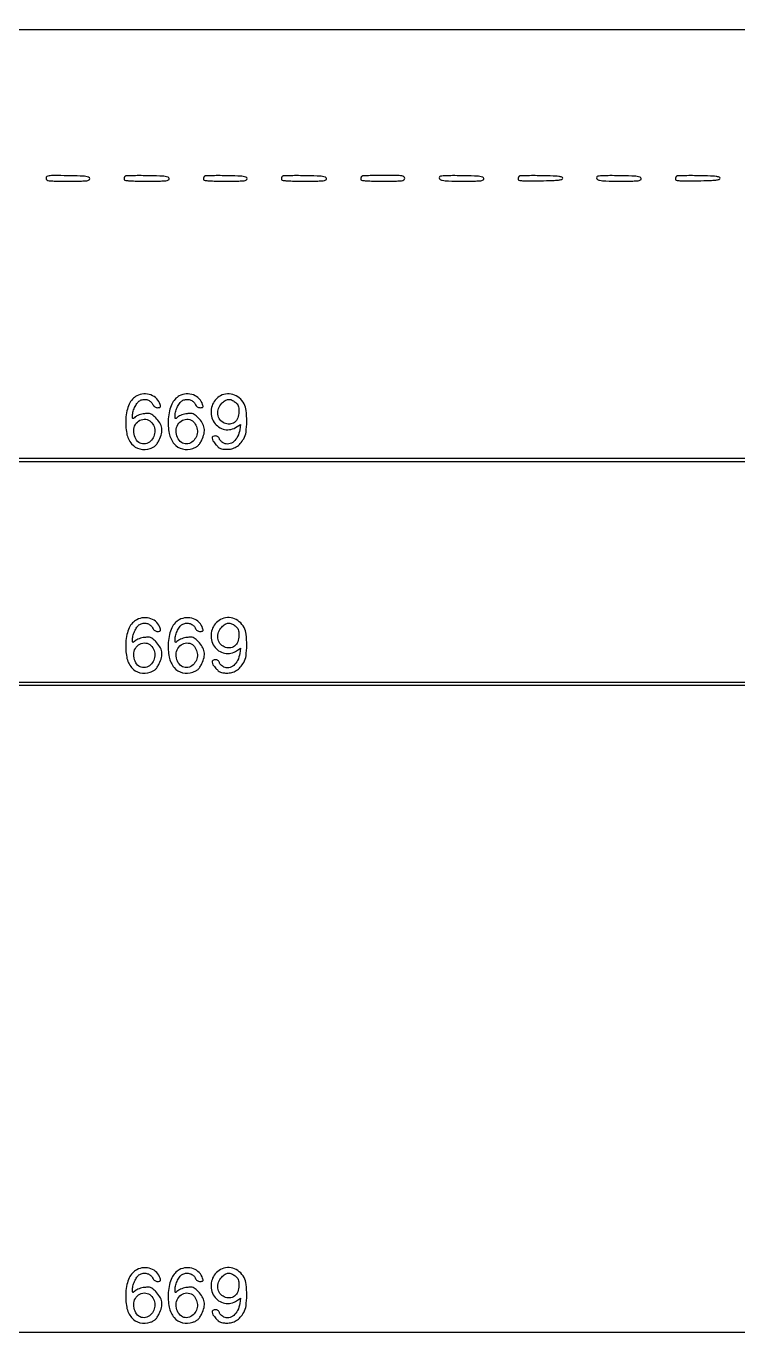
# Model space of a CAD drawing. Extents: x 0 to 836, y 5 to 589.
# Drawn here: x 445.5 to 488, y 430.3 to 508.4 of the extents above; entities that cross this region are included whole.
import ezdxf

# ---------------------------------------------------------------- set-up
doc = ezdxf.new("R2010")
doc.units = 0
doc.header["$MEASUREMENT"] = 0

msp = doc.modelspace()

# ---------------------------------------------------------------- linework, layer by layer
for points in [[(201.712326, 537.783562, -0.000001), (217.055896, 537.76491, -0.426088)], [(546.939, 229.3929, -0.000106), (546.943559, 250.949215, -0.000176), (546.957638, 269.095817, -0.000001), (546.976289, 285.583213, -0.415883)], [(836.0595, 588.6891), (420.497259, 588.710259, 0.000013), (261.145696, 588.714318, 0.000021), (126.989856, 588.708632), (4.934769, 588.698274, 0.19889), (4.878609, 588.675009, 0.198853), (4.855343, 588.618859), (4.83877, 516.273901, 0.000036), (4.826254, 436.744061, 0.000021), (4.8222, 342.282364), (4.8222, 95.946129), (4.469225, 95.920114, 0.031904), (4.160456, 95.877435, 0.315999), (4.075312, 95.787407, 0.415411), (4.137995, 95.703578, 0.035338), (4.43445, 95.6826), (4.8222, 95.6826), (4.8222, 50.2101), (4.8222, 4.7376), (420.462, 4.7376), (836.1018, 4.7376)], [(604.852986, 529.408162, -0.000002), (620.423836, 529.389509, -0.550615)], [(238.738155, 529.614638, -0.000002), (224.300981, 529.63329, -0.415836)], [(308.18842, 529.408162, -0.000002), (322.638019, 529.38951, -0.415836)], [(531.796111, 538.074638, -0.000002), (517.6951, 538.093291, -0.426056)], [(413.368417, 538.074638, -0.000002), (399.676779, 538.093291, -0.415815)], [(77.850638, 481.579418, -0.000002), (77.869294, 494.031443, -0.550517)], [(336.166934, 548.220763, -0.000002), (326.827688, 548.233536, -0.413812)], [(77.644162, 421.684687, -0.000002), (77.625507, 409.236574, -0.415775)], [(689.941022, 529.408162, -0.000003), (701.809045, 529.389505, -0.550493)], [(333.609652, 529.614638, -0.000003), (323.198363, 529.633296, -0.415688)], [(383.716206, 529.408162, -0.000003), (394.123716, 529.389504, -0.425916)], [(835.429914, 203.53197, -0.00002), (835.42504, 321.569549)], [(381.27946, 547.935135, -0.000004), (390.656104, 547.916048, -0.413615)], [(604.231838, 387.151416, -0.000003), (604.250494, 398.693431, -0.41574)]]:
    msp.add_lwpolyline(points, format="xyb")
for points in [[(411.774424, 508.1922), (462.859712, 508.1922), (513.945, 508.1922)], [(493.0488, 482.5584), (458.8281, 482.5584), (424.6074, 482.5584)], [(424.6074, 482.3892), (458.8281, 482.3892), (493.0488, 482.3892)], [(493.0488, 469.1916), (458.8281, 469.1916), (424.6074, 469.1916)], [(424.6074, 469.0224), (458.8281, 469.0224), (493.0488, 469.0224)], [(510.6456, 430.3602), (467.6265, 430.3602), (424.6074, 430.3602)]]:
    msp.add_lwpolyline(points)
for points in [[(446.688, 499.311403, 0.246211), (446.738442, 499.215176, 0.119511), (446.871721, 499.163902, 0.030265), (447.167572, 499.143497, 0.002087), (448.005503, 499.14, 0.002314), (448.799875, 499.143677, 0.026279), (449.113273, 499.16307, 0.092921), (449.255655, 499.207061, 0.330137), (449.294586, 499.28805, 0.252541), (449.227658, 499.370074, 0.065668), (449.057429, 499.415453, 0.025016), (448.728194, 499.441633, 0.002804), (447.977083, 499.459453, 0.002061), (447.151917, 499.471, 0.031064), (446.865332, 499.456015, 0.126764), (446.7372, 499.406828, 0.24262)], [(451.399516, 499.424116, 0.07583), (451.377073, 499.393593, 0.038397), (451.358189, 499.349654, 0.037021), (451.345312, 499.300282, 0.045312), (451.341, 499.2528, 0.360635), (451.390049, 499.193641, 0.025897), (451.617113, 499.162904, 0.017431), (451.999409, 499.144576, 0.003262), (452.700803, 499.14, 0.002229), (453.52179, 499.143659, 0.025463), (453.844842, 499.163011, 0.089261), (453.992218, 499.206796, 0.335169), (454.032186, 499.28805, 0.25126), (453.965676, 499.369964, 0.066494), (453.797367, 499.415404, 0.02531), (453.471864, 499.441595, 0.002851), (452.730899, 499.459366, 0.004374), (452.238794, 499.464056, 0.006813), (451.814748, 499.458609, 0.00254), (451.45242, 499.447174, 0.18941)], [(456.137168, 499.424168, 0.075779), (456.114705, 499.393625, 0.038403), (456.095804, 499.349669, 0.03703), (456.082916, 499.300286, 0.045349), (456.0786, 499.2528, 0.358453), (456.127083, 499.193861, 0.027169), (456.346782, 499.162961, 0.017967), (456.717644, 499.144596, 0.003387), (457.396103, 499.14, 0.002314), (458.190473, 499.143677, 0.026279), (458.503873, 499.163071, 0.092918), (458.646258, 499.207061, 0.330132), (458.685191, 499.28805, 0.247809), (458.619791, 499.36968, 0.068663), (458.456437, 499.415313, 0.026106), (458.140634, 499.441613, 0.002986), (457.426256, 499.459418, 0.004531), (456.950385, 499.464123, 0.007041), (456.539998, 499.458683, 0.002706), (456.189935, 499.447214, 0.189013)], [(460.790116, 499.424116, 0.07583), (460.767673, 499.393593, 0.038397), (460.748789, 499.349654, 0.037021), (460.735912, 499.300282, 0.045312), (460.7316, 499.2528, 0.360635), (460.780649, 499.193641, 0.025897), (461.007713, 499.162904, 0.017431), (461.390009, 499.144576, 0.003262), (462.091403, 499.14, 0.002229), (462.91239, 499.143659, 0.025463), (463.235442, 499.163011, 0.089261), (463.382818, 499.206796, 0.335169), (463.422786, 499.28805, 0.25126), (463.356276, 499.369964, 0.066494), (463.187967, 499.415404, 0.02531), (462.862464, 499.441595, 0.002851), (462.121499, 499.459366, 0.004374), (461.629394, 499.464056, 0.006813), (461.205348, 499.458609, 0.00254), (460.84302, 499.447174, 0.18941)], [(465.5256, 499.422, 0.077955), (465.503962, 499.392311, 0.038133), (465.485767, 499.349032, 0.036641), (465.473358, 499.300126, 0.043841), (465.4692, 499.2528, 0.35812), (465.517598, 499.193894, 0.027363), (465.736219, 499.162969, 0.018048), (466.105404, 499.144599, 0.003406), (466.7805, 499.14, 0.00213), (467.609826, 499.143532, 0.02996), (467.906737, 499.163879, 0.116079), (468.041231, 499.214418, 0.250083), (468.0918, 499.3092, 0.243639), (468.042859, 499.403675, 0.120793), (467.913787, 499.454398, 0.031262), (467.628583, 499.474831, 0.002254), (466.8369, 499.4784, 0.004201), (466.351833, 499.474325, 0.006546), (465.934059, 499.461833, 0.002389), (465.576685, 499.44475, 0.185292)], [(470.165841, 499.395969, 0.335536), (470.1776, 499.271086, 0.162372), (470.326073, 499.188521, 0.041067), (470.70872, 499.14878, 0.00535), (471.529296, 499.14, 0.002325), (472.320526, 499.143679, 0.026378), (472.632785, 499.163078, 0.093365), (472.77458, 499.207092, 0.329527), (472.813386, 499.28805, 0.252044), (472.746621, 499.370031, 0.065989), (472.577142, 499.415434, 0.02513), (472.249365, 499.441618, 0.002822), (471.502217, 499.459419, 0.00498), (470.954868, 499.463917, 0.011426), (470.542777, 499.453781, 0.007288), (470.228764, 499.434281, 0.239589)], [(474.918316, 499.424116, 0.076915), (474.89587, 499.393451, 0.038267), (474.876989, 499.349023, 0.03683), (474.864113, 499.298956, 0.044554), (474.8598, 499.250652, 0.359227), (474.909273, 499.190677, 0.030669), (475.121828, 499.16289, 0.018402), (475.4904, 499.151138, 0.00314), (476.19225, 499.159002, 0.003018), (476.920092, 499.176123, 0.020677), (477.277592, 499.201513, 0.04193), (477.472802, 499.240284, 0.334423), (477.5247, 499.3092, 0.330168), (477.473889, 499.37776, 0.044496), (477.28735, 499.416792, 0.021579), (476.944654, 499.442261, 0.003193), (476.250766, 499.459366, 0.00437), (475.758252, 499.464056, 0.006808), (475.333861, 499.458609, 0.002536), (474.971224, 499.447174, 0.189419)], [(479.556441, 499.395969, 0.335536), (479.5682, 499.271086, 0.162372), (479.716673, 499.188521, 0.041067), (480.09932, 499.14878, 0.00535), (480.919896, 499.14, 0.002325), (481.711126, 499.143679, 0.026378), (482.023385, 499.163078, 0.093365), (482.16518, 499.207092, 0.329527), (482.203986, 499.28805, 0.252044), (482.137221, 499.370031, 0.065989), (481.967742, 499.415434, 0.02513), (481.639965, 499.441618, 0.002822), (480.892817, 499.459419, 0.00498), (480.345468, 499.463917, 0.011426), (479.933377, 499.453781, 0.007288), (479.619364, 499.434281, 0.239589)], [(484.308916, 499.424116, 0.076915), (484.28647, 499.393451, 0.038267), (484.267589, 499.349023, 0.03683), (484.254713, 499.298956, 0.044554), (484.2504, 499.250652, 0.359227), (484.299873, 499.190677, 0.030669), (484.512428, 499.16289, 0.018402), (484.881, 499.151138, 0.00314), (485.58285, 499.159002, 0.003018), (486.310692, 499.176123, 0.020677), (486.668192, 499.201513, 0.04193), (486.863402, 499.240284, 0.334423), (486.9153, 499.3092, 0.330168), (486.864489, 499.37776, 0.044496), (486.67795, 499.416792, 0.021579), (486.335254, 499.442261, 0.003193), (485.641366, 499.459366, 0.00437), (485.148852, 499.464056, 0.006808), (484.724461, 499.458609, 0.002536), (484.361824, 499.447174, 0.189419)], [(452.1024, 486.30638, 0.091039), (451.845011, 486.107804, 0.071413), (451.648653, 485.814228, 0.058997), (451.515436, 485.424125, 0.035155), (451.446422, 484.937694, 0.065252), (451.498303, 484.069157, 0.12543), (451.793169, 483.442071, 0.165394), (452.286275, 483.137106, 0.137042), (452.9061, 483.165841, 0.03902), (453.087483, 483.241827, 0.072123), (453.217393, 483.334319, 0.063137), (453.326356, 483.468519, 0.023863), (453.444142, 483.680007, 0.05808), (453.577109, 484.050693, 0.096714), (453.588861, 484.381095, 0.097528), (453.475598, 484.689732, 0.059881), (453.235543, 484.995377, 0.02073), (453.055754, 485.160845, 0.087428), (452.929646, 485.23441, 0.092225), (452.789401, 485.258446, 0.024517), (452.561982, 485.24405, 0.029908), (452.40363, 485.216535, 0.026782), (452.243608, 485.169586, 0.027747), (452.104444, 485.111662, 0.071538), (452.014367, 485.050993, -0.010472), (451.906248, 484.95719, -0.297784), (451.87118, 484.953145, -0.274003), (451.851378, 484.98391, -0.009257), (451.8486, 485.133953, -0.072542), (451.88651, 485.393876, -0.047148), (452.000388, 485.675802, -0.048132), (452.156289, 485.91674, -0.118747), (452.321058, 486.045655, -0.094816), (452.528895, 486.096177, -0.089828), (452.744954, 486.067978, -0.093742), (452.92991, 485.967919, -0.11562), (453.049457, 485.813166, 0.05591), (453.103784, 485.722376, 0.077484), (453.172089, 485.656775, 0.081855), (453.254013, 485.617484, 0.071083), (453.348381, 485.604, 0.033646), (453.456015, 485.611251, 0.197222), (453.504093, 485.639033, 0.203472), (453.51794, 485.691959, 0.035991), (453.495311, 485.79435, 0.122665), (453.292365, 486.137907, 0.110661), (452.94473, 486.362052, 0.105474), (452.520103, 486.422798, 0.10222)], [(454.6404, 486.30638, 0.091039), (454.383011, 486.107804, 0.071413), (454.186653, 485.814228, 0.058997), (454.053436, 485.424125, 0.035155), (453.984422, 484.937694, 0.065252), (454.036303, 484.069157, 0.12543), (454.331169, 483.442071, 0.165394), (454.824275, 483.137106, 0.137042), (455.4441, 483.165841, 0.03902), (455.625483, 483.241827, 0.072123), (455.755393, 483.334319, 0.063137), (455.864356, 483.468519, 0.023863), (455.982142, 483.680007, 0.05808), (456.115109, 484.050693, 0.096714), (456.126861, 484.381095, 0.097528), (456.013598, 484.689732, 0.059881), (455.773543, 484.995377, 0.02073), (455.593754, 485.160845, 0.087428), (455.467646, 485.23441, 0.092225), (455.327401, 485.258446, 0.024517), (455.099982, 485.24405, 0.029908), (454.94163, 485.216535, 0.026782), (454.781608, 485.169586, 0.027747), (454.642444, 485.111662, 0.071538), (454.552367, 485.050993, -0.010472), (454.444248, 484.95719, -0.297784), (454.40918, 484.953145, -0.274003), (454.389378, 484.98391, -0.009257), (454.3866, 485.133953, -0.072542), (454.42451, 485.393876, -0.047148), (454.538388, 485.675802, -0.048132), (454.694289, 485.91674, -0.118747), (454.859058, 486.045655, -0.094816), (455.066895, 486.096177, -0.089828), (455.282954, 486.067978, -0.093742), (455.46791, 485.967919, -0.11562), (455.587457, 485.813166, 0.05591), (455.641784, 485.722376, 0.077484), (455.710089, 485.656775, 0.081855), (455.792013, 485.617484, 0.071083), (455.886381, 485.604, 0.033646), (455.994015, 485.611251, 0.197222), (456.042093, 485.639033, 0.203472), (456.05594, 485.691959, 0.035991), (456.033311, 485.79435, 0.122665), (455.830365, 486.137907, 0.110661), (455.48273, 486.362052, 0.105474), (455.058103, 486.422798, 0.10222)], [(457.012204, 486.265586, 0.188759), (456.56332, 485.611223, 0.180396), (456.667009, 484.810777, 0.199234), (457.252123, 484.326183, 0.210904), (457.990223, 484.413183), (458.301659, 484.596935), (458.251496, 484.287819, -0.071214), (458.122322, 483.87472, -0.105821), (457.891913, 483.575444, -0.133073), (457.601062, 483.438787, -0.151692), (457.296847, 483.477458, -0.049128), (457.209457, 483.528158, -0.042152), (457.128664, 483.597341, -0.044207), (457.065772, 483.673534, -0.086696), (457.03318, 483.744838, 0.08419), (457.001157, 483.815829, 0.095531), (456.948589, 483.86873, 0.088381), (456.876548, 483.901056, 0.061447), (456.787833, 483.912, 0.133082), (456.64518, 483.873347, 0.285943), (456.59418, 483.776464, 0.133017), (456.650257, 483.616382, 0.031957), (456.825506, 483.39304, 0.031825), (456.967555, 483.25309, 0.075144), (457.092836, 483.173788, 0.071526), (457.239792, 483.132879, 0.026746), (457.453752, 483.116755, 0.06371), (457.76925, 483.150168, 0.079209), (458.041675, 483.26242, 0.074413), (458.278075, 483.460524, 0.048802), (458.486985, 483.748724, 0.101117), (458.620866, 484.141955, 0.029258), (458.664731, 484.785024, 0.02942), (458.632935, 485.430546, 0.096872), (458.507034, 485.835853, 0.096072), (458.220655, 486.185766, 0.103728), (457.831412, 486.391711, 0.107938), (457.404991, 486.419419, 0.112028)], [(457.970691, 485.93626, -0.046524), (458.085721, 485.827039, -0.087942), (458.151588, 485.717871, -0.070477), (458.184154, 485.576707, -0.021505), (458.1936, 485.357172, -0.091023), (458.125726, 484.987423, -0.137344), (457.932367, 484.725582, -0.15282), (457.648176, 484.619115, -0.121259), (457.32435, 484.680113, -0.130307), (457.065295, 484.89248, -0.124874), (456.940272, 485.208703, -0.118756), (456.978396, 485.559135, -0.110605), (457.171892, 485.864308, -0.050987), (457.380687, 486.034368, -0.123571), (457.567134, 486.099427, -0.130223), (457.755841, 486.067198, -0.059664)], [(452.946248, 484.760152, -0.10684), (453.131547, 484.472661, -0.109765), (453.179166, 484.137179, -0.109146), (453.080207, 483.811613, -0.104617), (452.852258, 483.552235, -0.151218), (452.534574, 483.439442, -0.167491), (452.22341, 483.532601, -0.139993), (451.996731, 483.818827, -0.098224), (451.91628, 484.224402, -0.135032), (452.017007, 484.590576, -0.139461), (452.289974, 484.848351, -0.152321), (452.638466, 484.910804, -0.166619)], [(455.484248, 484.760152, -0.10684), (455.669547, 484.472661, -0.109765), (455.717166, 484.137179, -0.109146), (455.618207, 483.811613, -0.104617), (455.390258, 483.552235, -0.151218), (455.072574, 483.439442, -0.167491), (454.76141, 483.532601, -0.139993), (454.534731, 483.818827, -0.098224), (454.45428, 484.224402, -0.135032), (454.555007, 484.590576, -0.139461), (454.827974, 484.848351, -0.152321), (455.176466, 484.910804, -0.166619)], [(452.1024, 472.93958, 0.091039), (451.845011, 472.741004, 0.071413), (451.648653, 472.447428, 0.058997), (451.515436, 472.057325, 0.035155), (451.446422, 471.570894, 0.065252), (451.498303, 470.702357, 0.12543), (451.793169, 470.075271, 0.165394), (452.286275, 469.770306, 0.137042), (452.9061, 469.799041, 0.03902), (453.087483, 469.875027, 0.072123), (453.217393, 469.967519, 0.063137), (453.326356, 470.101719, 0.023863), (453.444142, 470.313207, 0.05808), (453.577109, 470.683893, 0.096714), (453.588861, 471.014295, 0.097528), (453.475598, 471.322932, 0.059881), (453.235543, 471.628577, 0.02073), (453.055754, 471.794045, 0.087428), (452.929646, 471.86761, 0.092225), (452.789401, 471.891646, 0.024517), (452.561982, 471.87725, 0.029908), (452.40363, 471.849735, 0.026782), (452.243608, 471.802786, 0.027747), (452.104444, 471.744862, 0.071538), (452.014367, 471.684193, -0.010472), (451.906248, 471.59039, -0.297784), (451.87118, 471.586345, -0.274003), (451.851378, 471.61711, -0.009257), (451.8486, 471.767153, -0.072542), (451.88651, 472.027076, -0.047148), (452.000388, 472.309002, -0.048132), (452.156289, 472.54994, -0.118747), (452.321058, 472.678855, -0.094816), (452.528895, 472.729377, -0.089828), (452.744954, 472.701178, -0.093742), (452.92991, 472.601119, -0.11562), (453.049457, 472.446366, 0.05591), (453.103784, 472.355576, 0.077484), (453.172089, 472.289975, 0.081855), (453.254013, 472.250684, 0.071083), (453.348381, 472.2372, 0.033646), (453.456015, 472.244451, 0.197222), (453.504093, 472.272233, 0.203472), (453.51794, 472.325159, 0.035991), (453.495311, 472.42755, 0.122665), (453.292365, 472.771107, 0.110661), (452.94473, 472.995252, 0.105474), (452.520103, 473.055998, 0.10222)], [(454.6404, 472.93958, 0.091039), (454.383011, 472.741004, 0.071413), (454.186653, 472.447428, 0.058997), (454.053436, 472.057325, 0.035155), (453.984422, 471.570894, 0.065252), (454.036303, 470.702357, 0.12543), (454.331169, 470.075271, 0.165394), (454.824275, 469.770306, 0.137042), (455.4441, 469.799041, 0.03902), (455.625483, 469.875027, 0.072123), (455.755393, 469.967519, 0.063137), (455.864356, 470.101719, 0.023863), (455.982142, 470.313207, 0.05808), (456.115109, 470.683893, 0.096714), (456.126861, 471.014295, 0.097528), (456.013598, 471.322932, 0.059881), (455.773543, 471.628577, 0.02073), (455.593754, 471.794045, 0.087428), (455.467646, 471.86761, 0.092225), (455.327401, 471.891646, 0.024517), (455.099982, 471.87725, 0.029908), (454.94163, 471.849735, 0.026782), (454.781608, 471.802786, 0.027747), (454.642444, 471.744862, 0.071538), (454.552367, 471.684193, -0.010472), (454.444248, 471.59039, -0.297784), (454.40918, 471.586345, -0.274003), (454.389378, 471.61711, -0.009257), (454.3866, 471.767153, -0.072542), (454.42451, 472.027076, -0.047148), (454.538388, 472.309002, -0.048132), (454.694289, 472.54994, -0.118747), (454.859058, 472.678855, -0.094816), (455.066895, 472.729377, -0.089828), (455.282954, 472.701178, -0.093742), (455.46791, 472.601119, -0.11562), (455.587457, 472.446366, 0.05591), (455.641784, 472.355576, 0.077484), (455.710089, 472.289975, 0.081855), (455.792013, 472.250684, 0.071083), (455.886381, 472.2372, 0.033646), (455.994015, 472.244451, 0.197222), (456.042093, 472.272233, 0.203472), (456.05594, 472.325159, 0.035991), (456.033311, 472.42755, 0.122665), (455.830365, 472.771107, 0.110661), (455.48273, 472.995252, 0.105474), (455.058103, 473.055998, 0.10222)], [(457.012204, 472.898786, 0.188759), (456.56332, 472.244423, 0.180396), (456.667009, 471.443977, 0.199234), (457.252123, 470.959383, 0.210904), (457.990223, 471.046383), (458.301659, 471.230135), (458.251496, 470.921019, -0.071214), (458.122322, 470.50792, -0.105821), (457.891913, 470.208644, -0.133073), (457.601062, 470.071987, -0.151692), (457.296847, 470.110658, -0.049128), (457.209457, 470.161358, -0.042152), (457.128664, 470.230541, -0.044207), (457.065772, 470.306734, -0.086696), (457.03318, 470.378038, 0.08419), (457.001157, 470.449029, 0.095531), (456.948589, 470.50193, 0.088381), (456.876548, 470.534256, 0.061447), (456.787833, 470.5452, 0.133082), (456.64518, 470.506547, 0.285943), (456.59418, 470.409664, 0.133017), (456.650257, 470.249582, 0.031957), (456.825506, 470.02624, 0.031825), (456.967555, 469.88629, 0.075144), (457.092836, 469.806988, 0.071526), (457.239792, 469.766079, 0.026746), (457.453752, 469.749955, 0.06371), (457.76925, 469.783368, 0.079209), (458.041675, 469.89562, 0.074413), (458.278075, 470.093724, 0.048802), (458.486985, 470.381924, 0.101117), (458.620866, 470.775155, 0.029258), (458.664731, 471.418224, 0.02942), (458.632935, 472.063746, 0.096872), (458.507034, 472.469053, 0.096072), (458.220655, 472.818966, 0.103728), (457.831412, 473.024911, 0.107938), (457.404991, 473.052619, 0.112028)], [(457.970691, 472.56946, -0.046524), (458.085721, 472.460239, -0.087942), (458.151588, 472.351071, -0.070477), (458.184154, 472.209907, -0.021505), (458.1936, 471.990372, -0.091023), (458.125726, 471.620623, -0.137344), (457.932367, 471.358782, -0.15282), (457.648176, 471.252315, -0.121259), (457.32435, 471.313313, -0.130307), (457.065295, 471.52568, -0.124874), (456.940272, 471.841903, -0.118756), (456.978396, 472.192335, -0.110605), (457.171892, 472.497508, -0.050987), (457.380687, 472.667568, -0.123571), (457.567134, 472.732627, -0.130223), (457.755841, 472.700398, -0.059664)], [(452.946248, 471.393352, -0.10684), (453.131547, 471.105861, -0.109765), (453.179166, 470.770379, -0.109146), (453.080207, 470.444813, -0.104617), (452.852258, 470.185435, -0.151218), (452.534574, 470.072642, -0.167491), (452.22341, 470.165801, -0.139993), (451.996731, 470.452027, -0.098224), (451.91628, 470.857602, -0.135032), (452.017007, 471.223776, -0.139461), (452.289974, 471.481551, -0.152321), (452.638466, 471.544004, -0.166619)], [(455.484248, 471.393352, -0.10684), (455.669547, 471.105861, -0.109765), (455.717166, 470.770379, -0.109146), (455.618207, 470.444813, -0.104617), (455.390258, 470.185435, -0.151218), (455.072574, 470.072642, -0.167491), (454.76141, 470.165801, -0.139993), (454.534731, 470.452027, -0.098224), (454.45428, 470.857602, -0.135032), (454.555007, 471.223776, -0.139461), (454.827974, 471.481551, -0.152321), (455.176466, 471.544004, -0.166619)], [(452.1024, 434.10818, 0.091039), (451.845011, 433.909604, 0.071413), (451.648653, 433.616028, 0.058997), (451.515436, 433.225925, 0.035155), (451.446422, 432.739494, 0.065252), (451.498303, 431.870957, 0.12543), (451.793169, 431.243871, 0.165394), (452.286275, 430.938906, 0.137042), (452.9061, 430.967641, 0.03902), (453.087483, 431.043627, 0.072123), (453.217393, 431.136119, 0.063137), (453.326356, 431.270319, 0.023863), (453.444142, 431.481807, 0.05808), (453.577109, 431.852493, 0.096714), (453.588861, 432.182895, 0.097528), (453.475598, 432.491532, 0.059881), (453.235543, 432.797177, 0.02073), (453.055754, 432.962645, 0.087428), (452.929646, 433.03621, 0.092225), (452.789401, 433.060246, 0.024517), (452.561982, 433.04585, 0.029908), (452.40363, 433.018335, 0.026782), (452.243608, 432.971386, 0.027747), (452.104444, 432.913462, 0.071538), (452.014367, 432.852793, -0.010472), (451.906248, 432.75899, -0.297784), (451.87118, 432.754945, -0.274003), (451.851378, 432.78571, -0.009257), (451.8486, 432.935753, -0.072542), (451.88651, 433.195676, -0.047148), (452.000388, 433.477602, -0.048132), (452.156289, 433.71854, -0.118747), (452.321058, 433.847455, -0.094816), (452.528895, 433.897977, -0.089828), (452.744954, 433.869778, -0.093742), (452.92991, 433.769719, -0.11562), (453.049457, 433.614966, 0.05591), (453.103784, 433.524176, 0.077484), (453.172089, 433.458575, 0.081855), (453.254013, 433.419284, 0.071083), (453.348381, 433.4058, 0.033646), (453.456015, 433.413051, 0.197222), (453.504093, 433.440833, 0.203472), (453.51794, 433.493759, 0.035991), (453.495311, 433.59615, 0.122665), (453.292365, 433.939707, 0.110661), (452.94473, 434.163852, 0.105474), (452.520103, 434.224598, 0.10222)], [(454.6404, 434.10818, 0.091039), (454.383011, 433.909604, 0.071413), (454.186653, 433.616028, 0.058997), (454.053436, 433.225925, 0.035155), (453.984422, 432.739494, 0.065252), (454.036303, 431.870957, 0.12543), (454.331169, 431.243871, 0.165394), (454.824275, 430.938906, 0.137042), (455.4441, 430.967641, 0.03902), (455.625483, 431.043627, 0.072123), (455.755393, 431.136119, 0.063137), (455.864356, 431.270319, 0.023863), (455.982142, 431.481807, 0.05808), (456.115109, 431.852493, 0.096714), (456.126861, 432.182895, 0.097528), (456.013598, 432.491532, 0.059881), (455.773543, 432.797177, 0.02073), (455.593754, 432.962645, 0.087428), (455.467646, 433.03621, 0.092225), (455.327401, 433.060246, 0.024517), (455.099982, 433.04585, 0.029908), (454.94163, 433.018335, 0.026782), (454.781608, 432.971386, 0.027747), (454.642444, 432.913462, 0.071538), (454.552367, 432.852793, -0.010472), (454.444248, 432.75899, -0.297784), (454.40918, 432.754945, -0.274003), (454.389378, 432.78571, -0.009257), (454.3866, 432.935753, -0.072542), (454.42451, 433.195676, -0.047148), (454.538388, 433.477602, -0.048132), (454.694289, 433.71854, -0.118747), (454.859058, 433.847455, -0.094816), (455.066895, 433.897977, -0.089828), (455.282954, 433.869778, -0.093742), (455.46791, 433.769719, -0.11562), (455.587457, 433.614966, 0.05591), (455.641784, 433.524176, 0.077484), (455.710089, 433.458575, 0.081855), (455.792013, 433.419284, 0.071083), (455.886381, 433.4058, 0.033646), (455.994015, 433.413051, 0.197222), (456.042093, 433.440833, 0.203472), (456.05594, 433.493759, 0.035991), (456.033311, 433.59615, 0.122665), (455.830365, 433.939707, 0.110661), (455.48273, 434.163852, 0.105474), (455.058103, 434.224598, 0.10222)], [(457.012204, 434.067386, 0.188759), (456.56332, 433.413023, 0.180396), (456.667009, 432.612577, 0.199234), (457.252123, 432.127983, 0.210904), (457.990223, 432.214983), (458.301659, 432.398735), (458.251496, 432.089619, -0.071214), (458.122322, 431.67652, -0.105821), (457.891913, 431.377244, -0.133073), (457.601062, 431.240587, -0.151692), (457.296847, 431.279258, -0.049128), (457.209457, 431.329958, -0.042152), (457.128664, 431.399141, -0.044207), (457.065772, 431.475334, -0.086696), (457.03318, 431.546638, 0.08419), (457.001157, 431.617629, 0.095531), (456.948589, 431.67053, 0.088381), (456.876548, 431.702856, 0.061447), (456.787833, 431.7138, 0.133082), (456.64518, 431.675147, 0.285943), (456.59418, 431.578264, 0.133017), (456.650257, 431.418182, 0.031957), (456.825506, 431.19484, 0.031825), (456.967555, 431.05489, 0.075144), (457.092836, 430.975588, 0.071526), (457.239792, 430.934679, 0.026746), (457.453752, 430.918555, 0.06371), (457.76925, 430.951968, 0.079209), (458.041675, 431.06422, 0.074413), (458.278075, 431.262324, 0.048802), (458.486985, 431.550524, 0.101117), (458.620866, 431.943755, 0.029258), (458.664731, 432.586824, 0.02942), (458.632935, 433.232346, 0.096872), (458.507034, 433.637653, 0.096072), (458.220655, 433.987566, 0.103728), (457.831412, 434.193511, 0.107938), (457.404991, 434.221219, 0.112028)], [(457.970691, 433.73806, -0.046524), (458.085721, 433.628839, -0.087942), (458.151588, 433.519671, -0.070477), (458.184154, 433.378507, -0.021505), (458.1936, 433.158972, -0.091023), (458.125726, 432.789223, -0.137344), (457.932367, 432.527382, -0.15282), (457.648176, 432.420915, -0.121259), (457.32435, 432.481913, -0.130307), (457.065295, 432.69428, -0.124874), (456.940272, 433.010503, -0.118756), (456.978396, 433.360935, -0.110605), (457.171892, 433.666108, -0.050987), (457.380687, 433.836168, -0.123571), (457.567134, 433.901227, -0.130223), (457.755841, 433.868998, -0.059664)], [(452.946248, 432.561952, -0.10684), (453.131547, 432.274461, -0.109765), (453.179166, 431.938979, -0.109146), (453.080207, 431.613413, -0.104617), (452.852258, 431.354035, -0.151218), (452.534574, 431.241242, -0.167491), (452.22341, 431.334401, -0.139993), (451.996731, 431.620627, -0.098224), (451.91628, 432.026202, -0.135032), (452.017007, 432.392376, -0.139461), (452.289974, 432.650151, -0.152321), (452.638466, 432.712604, -0.166619)], [(455.484248, 432.561952, -0.10684), (455.669547, 432.274461, -0.109765), (455.717166, 431.938979, -0.109146), (455.618207, 431.613413, -0.104617), (455.390258, 431.354035, -0.151218), (455.072574, 431.241242, -0.167491), (454.76141, 431.334401, -0.139993), (454.534731, 431.620627, -0.098224), (454.45428, 432.026202, -0.135032), (454.555007, 432.392376, -0.139461), (454.827974, 432.650151, -0.152321), (455.176466, 432.712604, -0.166619)]]:
    msp.add_lwpolyline(points, format="xyb", close=True)

doc.saveas('drawing.dxf')
